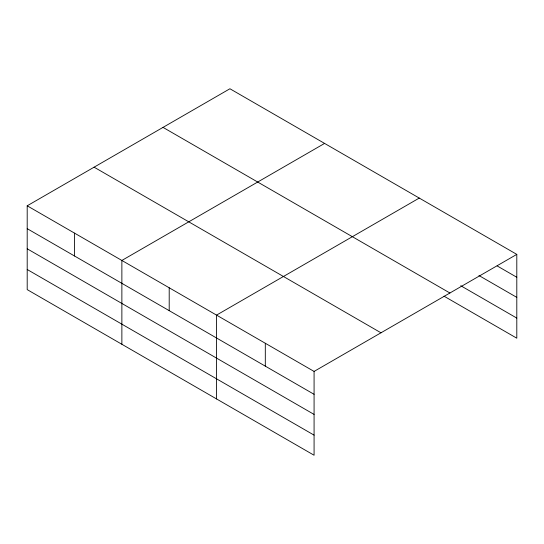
<?xml version="1.0" encoding="UTF-8"?>
<svg xmlns="http://www.w3.org/2000/svg" width="544" height="544" viewBox="0 0 544 544"><rect width="100%" height="100%" fill="white"/><g stroke="black" fill="none" stroke-linecap="round" stroke-linejoin="round"><path stroke-width="0.82" d="M444.013 296.174L516.8 338.198L516.8 254.381L229.922 88.76L27.2 205.802L27.2 289.619L314.078 455.24L314.078 371.423L27.2 205.802M324.591 143.412L121.87 260.454L121.87 344.27M419.261 198.07L216.539 315.112L216.539 398.929M314.078 371.423L516.8 254.381M497.148 265.914L516.8 277.263M478.951 275.522L516.8 297.371M460.754 285.729L516.8 318.09M163.023 127.378L449.902 293.005M94.098 167.178L380.977 332.799M27.2 228.677L314.078 394.305M27.2 248.792L314.078 414.412M27.2 269.504L314.078 435.132M265.309 343.271L265.309 366.146M169.204 287.783L169.204 310.665M74.535 233.124L74.535 256.006"/></g></svg>
